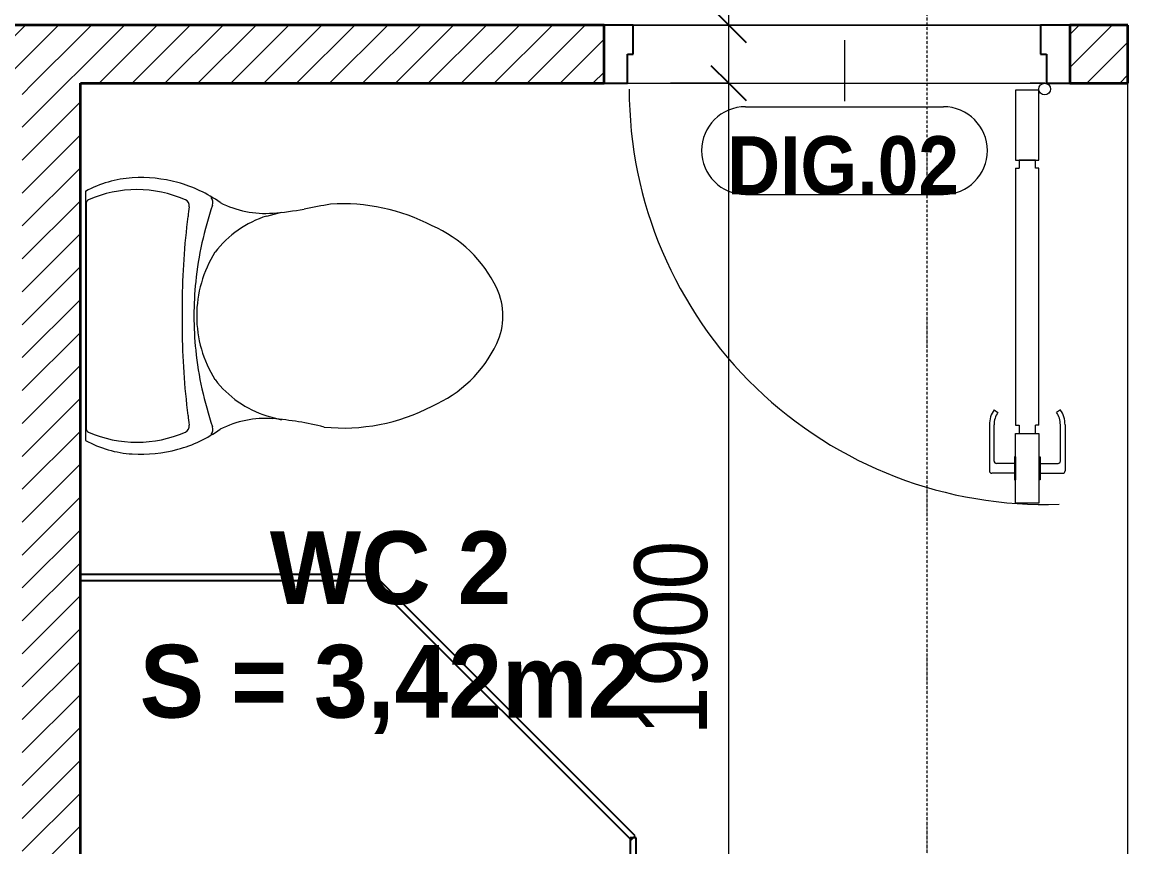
# Model space of a CAD drawing. Header units: millimetres. Extents: x 32270 to 221883, y 3811 to 78637.
# Drawn here: x 39953 to 41853, y 49124 to 50542 of the extents above; entities that cross this region are included whole.
import ezdxf

# ---------------------------------------------------------------- set-up
doc = ezdxf.new("R2010")
doc.units = ezdxf.units.MM
doc.linetypes.add('Dash Dot 3_16_', pattern=[7.9375, 4.7625, -1.5875, 0, -1.5875])
for name, color, linetype, lineweight in [('0-1', 7, 'Continuous', 5), ('A-ANNO-DIMS', 211, 'Continuous', 9), ('A-ANNO-DIMS-50', 211, 'Continuous', 9), ('A-DETL-GENF-1', 250, 'Continuous', 18), ('A-DOOR-1', 253, 'Continuous', 18), ('A-DOOR-3', 250, 'Continuous', 18), ('A-DOOR-4', 10, 'Continuous', 25), ('A-DOOR-IDEN', 31, 'Continuous', 9), ('A-FLOR-2', 250, 'Continuous', 18), ('A-GLAZ-CURT-1', 253, 'Continuous', 18), ('A-GLAZ-CURT-2', 10, 'Continuous', 25), ('A-WALL-2', 7, 'Continuous', 35), ('A-WALL-PATT-1', 9, 'Continuous', 18), ('G-ANNO-SYMB-1', 111, 'Dash Dot 3_16_', 18), ('G-ANNO-TEXT-1', 7, 'Continuous', 9), ('P-SANR-FIXT-1', 253, 'Continuous', 18)]:
    doc.layers.add(name, color=color, linetype=linetype, lineweight=lineweight)
doc.styles.add('Arial_B', font='arialbd.ttf', dxfattribs={"width": 0.95, "height": 125})
doc.styles.add('Arial_B_1', font='arialbd.ttf', dxfattribs={"width": 0.9, "height": 100})
doc.styles.add('UTM Avo', font='', dxfattribs={"width": 0.9, "height": 125})
doc.styles.get('UTM Avo').set_extended_font_data('UTM Avo')
doc.dimstyles.new('1_Dim_chi_tiet_2_5', dxfattribs={"dimscale": 304.8, "dimtxt": 124.912619, "dimasz": 0.19685, "dimexe": 0.164042, "dimexo": 0.0625, "dimgap": 0.016404, "dimtad": 1, "dimdec": 0, "dimrnd": 5, "dimzin": 0, "dimdsep": 46, "dimtxsty": 'UTM Avo', "dimblk1": 'OBLIQUE', "dimblk2": 'OBLIQUE', "dimsah": 1, "dimcen": 0.09, "dimdle": 0.164042, "dimazin": 0, "dimtfac": 1, "dimtdec": 4, "dimtix": 1, "dimtmove": 0, "dimatfit": 3, "dimfxl": 0.328084, "dimfxlon": 1, "dimtvp": 1, "dimtolj": 1, "dimtzin": 0, "dimarcsym": 2})
pattern_1 = [(45, (0, 0), (-28.284271, 28.284271), [])]

# ---------------------------------------------------------------- blocks, each defined once
blk = doc.blocks.new('DOOR_CW_01 CANH MO-PANEL KINH - DIG_02-800x2200-CỬA NHÔM KÍNH-400864-TKCS_CĂN HỘ LOẠI 3A - MẶT BẰNG')
at = {"layer": 'A-DETL-GENF-1'}
for p, q in [((-347, 772), (-307, 772)), ((-347, 652), (-347, 772)), ((-307, 772), (-307, 652)), ((-349, 731.8), (-347, 731.8)), ((-349, 692.2), (-349, 731.8)), ((-347, 692.2), (-347, 731.8)), ((-307, 692.2), (-307, 731.8)), ((-305, 731.8), (-307, 731.8)), ((-305, 692.2), (-305, 731.8)), ((-392, 637), (-392, 716.5)), ((-349, 720.5), (-388, 720.5)), ((-349, 703.5), (-380, 703.5)), ((-305, 720.5), (-266, 720.5)), ((-305, 703.5), (-274, 703.5)), ((-262, 637), (-262, 716.5)), ((-384, 699.5), (-384, 637)), ((-347, 692.2), (-349, 692.2)), ((-307, 692.2), (-305, 692.2)), ((-270, 699.5), (-270, 637)), ((-307, 652), (-347, 652)), ((-313, 652), (-341, 652)), ((-341, 652), (-341, 638)), ((-313, 638), (-313, 652)), ((-347, 638), (-341, 638)), ((-347, 638), (-347, 196)), ((-307, 638), (-313, 638)), ((-307, 196), (-307, 638)), ((-383.9, 611.2), (-377.3, 615.8)), ((-270.1, 611.2), (-276.7, 615.8)), ((-347, 196), (-341, 196)), ((-341, 196), (-341, 182)), ((-307, 196), (-313, 196)), ((-313, 182), (-313, 196)), ((-307, 182), (-347, 182)), ((-347, 182), (-347, 62)), ((-341, 182), (-313, 182)), ((-307, 62), (-307, 182)), ((-347, 62), (-307, 62))]:
    blk.add_line(p, q, dxfattribs=at)
blk.add_circle((-357, 60), 10, dxfattribs=at)
for centre, radius, start, end in [((-357, 60), 714, 360, 92), ((-388, 716.5), 4, 90, 180), ((-380, 699.5), 4, 90, 180), ((-274, 699.5), 4, 0, 90), ((-266, 716.5), 4, 0, 90), ((-347, 637), 45, 180, 215), ((-347, 637), 37, 180, 215), ((-307, 637), 37, 325, 0), ((-307, 637), 45, 325, 0)]:
    blk.add_arc(centre, radius, start, end, dxfattribs=at)
at = {"layer": 'A-DOOR-3'}
blk.add_line((-357, 50), (-332, 50), dxfattribs=at)
at = {"layer": 'A-DOOR-4'}
for p, q in [((-360, 50), (-400, 50)), ((-400, 50), (-400, -50)), ((-360, 0), (-360, 50)), ((400, 50), (360, 50)), ((360, 50), (360, 0)), ((400, -50), (400, 50)), ((-350, 0), (-360, 0)), ((-350, -50), (-350, 0)), ((360, 0), (350, 0)), ((350, 0), (350, -50)), ((-400, -50), (-350, -50)), ((350, -50), (400, -50))]:
    blk.add_line(p, q, dxfattribs=at)
blk = doc.blocks.new('TOILET - TOILET-348229-TKCS_CĂN HỘ LOẠI 3A - MẶT BẰNG')
at = {"layer": 'P-SANR-FIXT-1'}
for p, q in [((214.2, -19.1), (-214.2, -19.1)), ((194, -19.9), (-194, -19.9)), ((-171.7, -330.3), (-178.6, -355.5)), ((171.7, -330.3), (178.6, -355.5))]:
    blk.add_line(p, q, dxfattribs=at)
for centre, radius, start, end in [((-46.1, -111.1), 191.6, 151.2809, 176.4513), ((-9.8, -107.2), 207.3, 156.2862, 203.7138), ((-193.7, -26.4), 6.48, 92.3168, 156.2862), ((193.7, -26.4), 6.48, 23.7138, 87.6832), ((9.8, -107.2), 207.3, 336.2862, 23.7138), ((46.1, -111.1), 191.6, 3.5487, 28.7191), ((1.9, -114.1), 239.7, 176.4513, 195.2961), ((-1.9, -114.1), 239.7, 344.7039, 3.5487), ((-4, -115.7), 233.6, 195.2961, 215.2147), ((-14.3, -1400.4), 1215.6, 90.3974, 97.407), ((0, -3462.8), 3278, 89.6026, 90.3974), ((14.3, -1400.4), 1215.6, 82.593, 89.6026), ((4, -115.7), 233.6, 324.7853, 344.7039), ((-189.1, -185.5), 11.7, 205.4105, 277.5788), ((0.6, -792.1), 586.9, 95.8322, 108.9927), ((178.9, -2951.3), 2778.4, 97.2351, 97.5788), ((0, -786.7), 581.5, 84.1678, 95.8322), ((-0.6, -792.1), 586.9, 71.0073, 84.1678), ((-178.9, -2951.3), 2778.4, 82.4212, 82.7649), ((189.1, -185.5), 11.7, 262.4212, 334.5895), ((0, -416), 206.1, 90, 122.0732), ((0, -416), 206.1, 57.9268, 90), ((-195, -224.1), 13.8, 230.6724, 288.9927), ((-0.4, -384), 179.5, 127.4036, 162.5964), ((0.4, -384), 179.5, 17.4036, 52.5964), ((195, -224.1), 13.8, 251.0073, 309.3276), ((-343.5, -327.4), 167.3, 355.4559, 27.38), ((343.5, -327.4), 167.3, 152.62, 184.5441), ((-719.2, -297.5), 544.3, 346.0536, 355.4559), ((719.2, -297.5), 544.3, 184.5441, 190.2879), ((-1948.3, -805.1), 2171.2, 9.681, 10.8949), ((137.1, -461.2), 329.8, 174.3487, 207.6878), ((-137.1, -461.2), 329.8, 332.3122, 3.6835), ((45.1, -528.6), 217.6, 203.2216, 244.7718), ((-45.1, -528.6), 217.6, 295.2282, 336.7784), ((0, -624.4), 111.7, 244.7718, 295.2282)]:
    blk.add_arc(centre, radius, start, end, dxfattribs=at)
blk = doc.blocks.new('System Panel - Glazed-901217-TKCS_CĂN HỘ LOẠI 3A - MẶT BẰNG')
at = {"layer": 'A-GLAZ-CURT-2'}
for p, q in [((251.1, 5), (-251.1, 5)), ((-251.1, 5), (-251.1, -5)), ((251.1, -5), (251.1, 5)), ((-251.1, -5), (251.1, -5))]:
    blk.add_line(p, q, dxfattribs=at)
blk = doc.blocks.new('System Panel - Glazed-901218-TKCS_CĂN HỘ LOẠI 3A - MẶT BẰNG')
at = {"layer": 'A-GLAZ-CURT-2'}
for p, q in [((295.3, 5), (-295.3, 5)), ((-295.3, 5), (-295.3, -5)), ((295.3, -5), (295.3, 5)), ((-295.3, -5), (295.3, -5))]:
    blk.add_line(p, q, dxfattribs=at)
blk = doc.blocks.new('System Panel - Glazed-901219-TKCS_CĂN HỘ LOẠI 3A - MẶT BẰNG')
at = {"layer": 'A-GLAZ-CURT-2'}
for p, q in [((316.6, 5), (-316.6, 5)), ((-316.6, 5), (-316.6, -5)), ((316.6, -5), (316.6, 5)), ((-316.6, -5), (316.6, -5))]:
    blk.add_line(p, q, dxfattribs=at)
blk = doc.blocks.new('NCV_TKTC_TANG 2_rvt-1-TKCS_CĂN HỘ LOẠI 3A - MẶT BẰNG')
at = {"layer": 'A-WALL-PATT-1'}
h = blk.add_hatch(dxfattribs=at)
h.set_pattern_fill('FP_1', color=256, style=0, pattern_type=2)
h.set_pattern_definition(pattern_1)
h.paths.add_polyline_path([(38152.6, 50436.9), (40052.6, 50436.9), (40052.6, 50536.9), (38152.6, 50536.9)])
h = blk.add_hatch(dxfattribs=at)
h.set_pattern_fill('FP_1', color=256, style=0, pattern_type=2)
h.set_pattern_definition(pattern_1)
h.paths.add_polyline_path([(41852.6, 50436.9), (41852.6, 50536.9), (41752.6, 50536.9), (41752.6, 50436.9)])
h.paths.add_polyline_path([(40952.6, 50436.9), (40952.6, 50536.9), (40052.6, 50536.9), (40052.6, 50436.9), (40387.6, 50436.9)])
h = blk.add_hatch(dxfattribs=at)
h.set_pattern_fill('FP_1', color=256, style=0, pattern_type=2)
h.set_pattern_definition(pattern_1)
h.paths.add_polyline_path([(39952.6, 48636.9), (40052.6, 48636.9), (40052.6, 50436.9), (39952.6, 50436.9), (39952.6, 48807.8)])
at = {"layer": 'A-FLOR-2'}
for p, q in [((41002.6, 50536.9), (41702.6, 50536.9)), ((41702.6, 50536.9), (41002.6, 50536.9)), ((40992.6, 50437), (41712.6, 50437)), ((41852.6, 48536.9), (41852.6, 50436.9))]:
    blk.add_line(p, q, dxfattribs=at)
at = {"layer": 'A-WALL-2'}
for p, q in [((40052.6, 50536.9), (38152.6, 50536.9)), ((40952.6, 50536.9), (40052.6, 50536.9)), ((40952.6, 50436.9), (40952.6, 50536.9)), ((41852.6, 50536.9), (41752.6, 50536.9)), ((41752.6, 50536.9), (41752.6, 50436.9)), ((41852.6, 50436.9), (41852.6, 50536.9)), ((40052.6, 50436.9), (40952.6, 50436.9)), ((40052.6, 48636.9), (40052.6, 50436.9)), ((41752.6, 50436.9), (41852.6, 50436.9))]:
    blk.add_line(p, q, dxfattribs=at)
at = {"layer": 'A-DOOR-1', "rotation": 180}
blk.add_blockref('DOOR_CW_01 CANH MO-PANEL KINH - DIG_02-800x2200-CỬA NHÔM KÍNH-400864-TKCS_CĂN HỘ LOẠI 3A - MẶT BẰNG', (41352.6, 50486.9), dxfattribs=at)
at = {"layer": 'A-GLAZ-CURT-1'}
for name, p, rotation in [('System Panel - Glazed-901217-TKCS_CĂN HỘ LOẠI 3A - MẶT BẰNG', (40303.7, 49587.3), 180), ('System Panel - Glazed-901219-TKCS_CĂN HỘ LOẠI 3A - MẶT BẰNG', (40778.7, 49363.5), 135.0000000000011), ('System Panel - Glazed-901218-TKCS_CĂN HỘ LOẠI 3A - MẶT BẰNG', (41002.6, 48844.3), 90.00000000000081)]:
    blk.add_blockref(name, p, dxfattribs=dict(at, rotation=rotation))
at = {"layer": 'P-SANR-FIXT-1', "rotation": 89.9999999999988}
blk.add_blockref('TOILET - TOILET-348229-TKCS_CĂN HỘ LOẠI 3A - MẶT BẰNG', (40042.6, 50036.9), dxfattribs=at)
blk = doc.blocks.new('STN_Door Tag - STN_Door Tag-1788670-TKCS_CĂN HỘ LOẠI 3A - MẶT BẰNG')
at = {"layer": 'A-DOOR-IDEN'}
for p, q in [((-3.37, 1.495), (3.431, 1.495)), ((-3.37, -1.524), (3.431, -1.524))]:
    blk.add_line(p, q, dxfattribs=at)
for centre, start, end in [((-3.37, -0.015), 90, 270), ((3.431, -0.015), 270, 90)]:
    blk.add_arc(centre, 1.509, start, end, dxfattribs=at)
blk = doc.blocks.new('DIMBLOCK26-TKCS_CĂN HỘ LOẠI 3A - MẶT BẰNG')
at = {"layer": 'A-ANNO-DIMS-50'}
for p, q in [((41166.8, 50486.9), (41166.8, 53486.9)), ((41066.8, 53436.9), (41216.8, 53436.9)), ((41166.8, 53436.9), (41066.8, 53436.9)), ((41066.8, 50536.9), (41216.8, 50536.9)), ((41166.8, 50536.9), (41066.8, 50536.9))]:
    blk.add_line(p, q, dxfattribs=at)
at = {"layer": 'A-ANNO-DIMS-50', "lineweight": 25}
for p, q in [((41166.8, 53436.9), (41136.8, 53466.9)), ((41166.8, 53436.9), (41196.8, 53406.9)), ((41166.8, 50536.9), (41136.8, 50566.9)), ((41166.8, 50536.9), (41196.8, 50506.9))]:
    blk.add_line(p, q, dxfattribs=at)
at = {"layer": 'A-ANNO-DIMS-50', "color": 0, "insert": (41004.4, 51815.8), "char_height": 125, "width": 410.824, "attachment_point": 1, "rotation": 90, "line_spacing_factor": 1.110334, "style": 'UTM Avo'}
blk.add_mtext('2900', dxfattribs=at)
blk = doc.blocks.new('_Oblique')
at = {"color": 0, "linetype": 'ByBlock', "lineweight": -2}
blk.add_line((-0.5, -0.5), (0.5, 0.5), dxfattribs=at)
blk = doc.blocks.new('DIMBLOCK34-TKCS_CĂN HỘ LOẠI 3A - MẶT BẰNG')
at = {"layer": 'A-ANNO-DIMS-50'}
for p, q in [((41166.8, 48486.9), (41166.8, 50486.9)), ((41066.8, 50436.9), (41216.8, 50436.9)), ((41166.8, 50436.9), (41066.8, 50436.9)), ((41066.8, 48536.9), (41216.8, 48536.9)), ((41166.8, 48536.9), (41066.8, 48536.9))]:
    blk.add_line(p, q, dxfattribs=at)
at = {"layer": 'A-ANNO-DIMS-50', "lineweight": 25}
for p, q in [((41166.8, 50436.9), (41136.8, 50466.9)), ((41166.8, 50436.9), (41196.8, 50406.9)), ((41166.8, 48536.9), (41136.8, 48566.9)), ((41166.8, 48536.9), (41196.8, 48506.9))]:
    blk.add_line(p, q, dxfattribs=at)
at = {"layer": 'A-ANNO-DIMS-50', "color": 0, "insert": (41004.4, 49315.8), "char_height": 125, "width": 410.824, "attachment_point": 1, "rotation": 90, "line_spacing_factor": 1.110334, "style": 'UTM Avo'}
blk.add_mtext('1900', dxfattribs=at)

msp = doc.modelspace()

# ---------------------------------------------------------------- linework, layer by layer
at = {"layer": 'A-DOOR-IDEN'}
msp.add_line((41365.6, 50510.9), (41365.6, 50405.8), dxfattribs=at)
at = {"layer": 'G-ANNO-SYMB-1'}
msp.add_line((41507.8, 44090.7), (41507.8, 54898.3), dxfattribs=at)

# ---------------------------------------------------------------- block references
at = {"layer": '0-1'}
msp.add_blockref('NCV_TKTC_TANG 2_rvt-1-TKCS_CĂN HỘ LOẠI 3A - MẶT BẰNG', (0, 0), dxfattribs=at)
at = {"layer": 'A-DOOR-IDEN', "xscale": 49.99999999999998, "yscale": 49.99999999999998, "zscale": 49.99999999999998}
msp.add_blockref('STN_Door Tag - STN_Door Tag-1788670-TKCS_CĂN HỘ LOẠI 3A - MẶT BẰNG', (41364.1, 50321.8), dxfattribs=at)

# ---------------------------------------------------------------- texts
at = {"layer": 'A-DOOR-IDEN', "insert": (41363.3, 50295.1), "char_height": 100, "width": 407.7, "attachment_point": 5, "line_spacing_factor": 0.936439, "style": 'Arial_B_1'}
msp.add_mtext('\\pt2.25,4.5,6.75,9,11.25,13.5,15.75,18,20.25,22.5,24.75,27,29.25,31.5,33.75,36,38.25,40.5,42.75,45,47.25,49.5,51.75,54,56.25,58.5,60.75,63,65.25,67.5,69.75,72;DIG.02', dxfattribs=at)
at = {"layer": 'G-ANNO-TEXT-1', "insert": (40585.6, 49492.5), "char_height": 125, "width": 961.4, "attachment_point": 5, "line_spacing_factor": 0.936439, "style": 'Arial_B'}
msp.add_mtext('\\pt570,1140,1710,2280,2850,3420,3990,4560,5130,5700,6270,6840,7410,7980,8550,9120,9690,10260,10830,11400,11970,12540,13110,13680,14250,14820,15390,15960,16530,17100,17670,18240;WC 2\\PS = 3,42m2 ', dxfattribs=at)

# ---------------------------------------------------------------- dimensions: what is measured, and where the dimension line sits
at = {"layer": 'A-ANNO-DIMS'}
for base, p1, p2, override, picture, middle in [((41166.8, 53436.9), (41066.8, 50536.9), (41066.8, 53436.9), {"dimpost": '<>', "dimfxl": 2900}, 'DIMBLOCK26-TKCS_CĂN HỘ LOẠI 3A - MẶT BẰNG', (41097.1, 51986.9)), ((41166.8, 50436.9), (41066.8, 48536.9), (41066.8, 50436.9), {"dimpost": '<>', "dimfxl": 1900}, 'DIMBLOCK34-TKCS_CĂN HỘ LOẠI 3A - MẶT BẰNG', (41097.1, 49486.9))]:
    dim = msp.add_linear_dim(base=base, p1=p1, p2=p2, angle=90, dimstyle='1_Dim_chi_tiet_2_5', override=override, dxfattribs=at)
    dim.commit()
    dim.dimension.update_dxf_attribs({"geometry": picture, "text_midpoint": middle})

doc.saveas('drawing.dxf')
